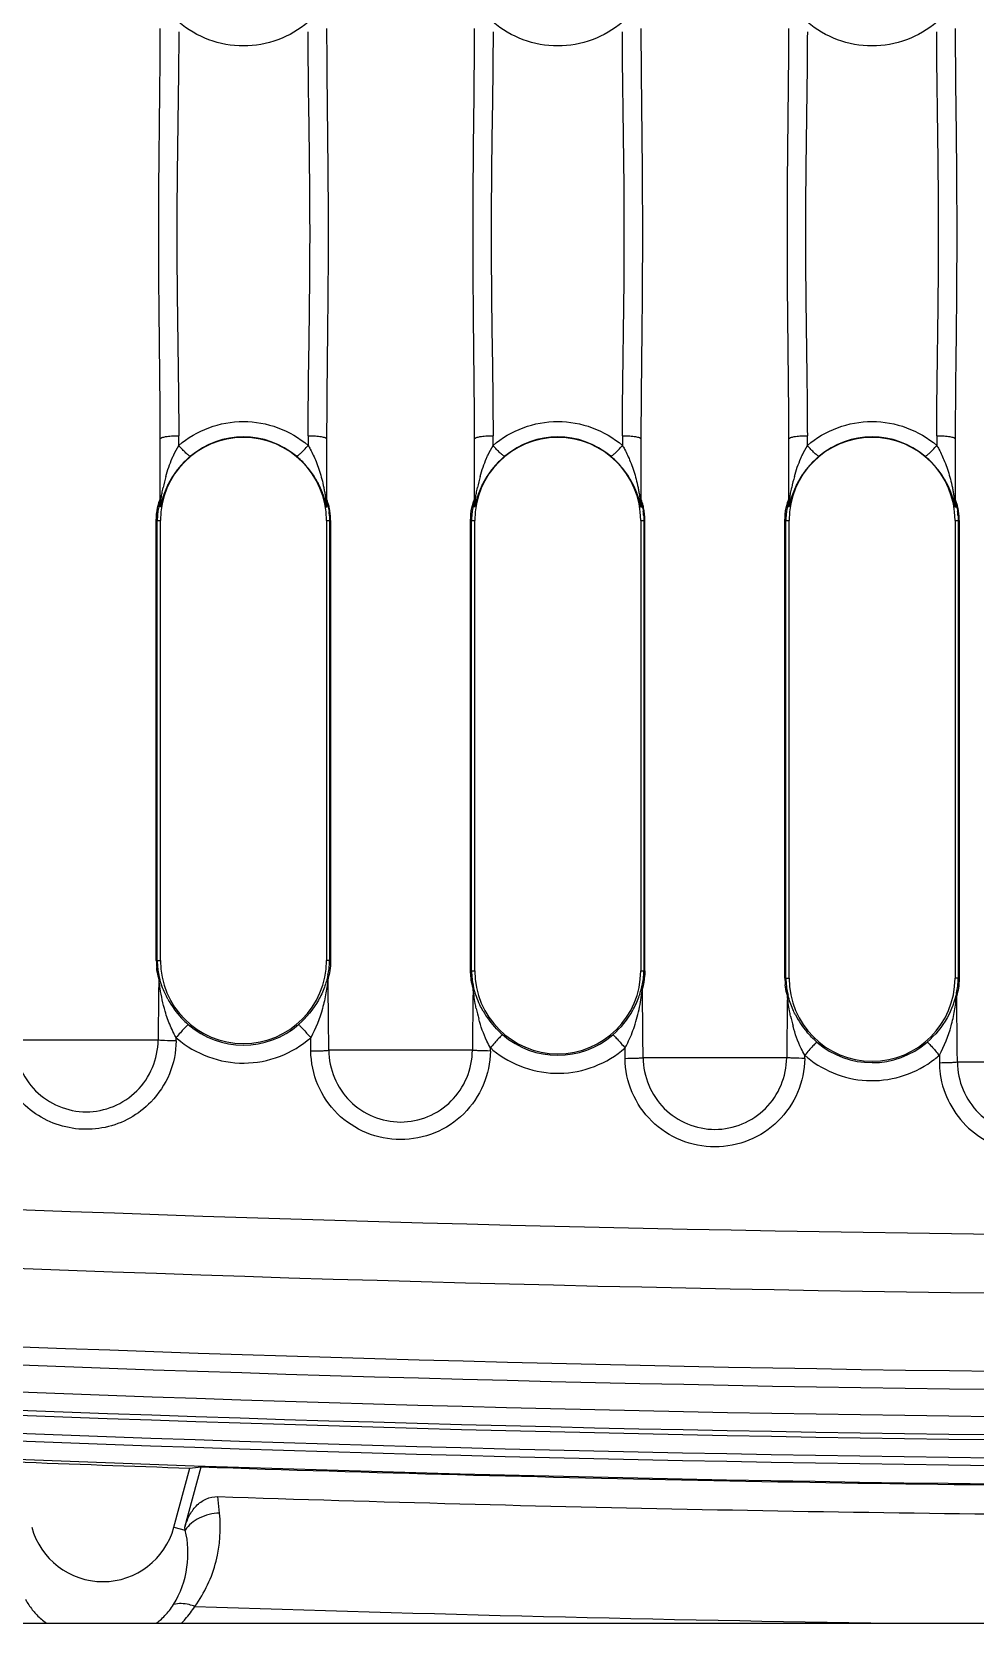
# Model space of a CAD drawing. Header units: millimetres. Extents: x 309 to 11345, y -1340 to 1318.
# Drawn here: x 10694.1 to 10745.4, y -662 to -575.5 of the extents above; entities that cross this region are included whole.
import ezdxf

# ---------------------------------------------------------------- set-up
doc = ezdxf.new("R2010")
doc.units = ezdxf.units.MM
doc.header["$LTSCALE"] = 16.335
doc.linetypes.add('HIDDEN', pattern=[0.2, 0.1, -0.1])
doc.layers.get('0').update_dxf_attribs({"linetype": 'CONTINUOUS'})
doc.layers.add('DEFAULT_2', color=8, linetype='HIDDEN')

msp = doc.modelspace()

# ---------------------------------------------------------------- linework, layer by layer
at = {"color": 7, "linetype": 'Continuous'}
for p, q in [((10701.085, -601.165), (10701.085, -597.615)), ((10702.09, -597.966), (10702.09, -597.436)), ((10709.129, -597.436), (10709.129, -597.966)), ((10710.134, -597.615), (10710.134, -601.165)), ((10718.178, -601.165), (10718.178, -597.615)), ((10719.184, -597.966), (10719.184, -597.436)), ((10726.222, -597.436), (10726.222, -597.966)), ((10727.228, -597.615), (10727.228, -601.165)), ((10735.272, -601.165), (10735.272, -597.615)), ((10736.277, -597.966), (10736.277, -597.436)), ((10743.316, -597.436), (10743.316, -597.966)), ((10744.321, -597.615), (10744.321, -601.165)), ((10700.872, -625.974), (10700.872, -602.043)), ((10700.872, -602.043), (10701.096, -602.043)), ((10700.924, -625.974), (10700.924, -602.043)), ((10701.096, -625.974), (10701.096, -602.043)), ((10710.123, -602.043), (10710.123, -625.974)), ((10710.123, -602.043), (10710.347, -602.043)), ((10710.295, -602.043), (10710.295, -625.974)), ((10710.347, -602.043), (10710.347, -625.974)), ((10717.965, -626.527), (10717.965, -602.043)), ((10717.965, -602.043), (10718.189, -602.043)), ((10718.017, -626.527), (10718.017, -602.043)), ((10718.189, -626.527), (10718.189, -602.043)), ((10727.216, -602.043), (10727.216, -626.527)), ((10727.216, -602.043), (10727.44, -602.043)), ((10727.388, -602.043), (10727.388, -626.527)), ((10727.44, -626.527), (10727.44, -602.043)), ((10735.059, -626.93), (10735.059, -602.043)), ((10735.059, -602.043), (10735.283, -602.043)), ((10735.111, -626.93), (10735.111, -602.043)), ((10735.283, -626.93), (10735.283, -602.043)), ((10744.31, -602.043), (10744.534, -602.043)), ((10744.31, -602.043), (10744.31, -626.93)), ((10744.482, -602.043), (10744.482, -626.93)), ((10744.534, -602.043), (10744.534, -626.93)), ((10700.872, -625.974), (10701.096, -625.974)), ((10710.347, -625.974), (10710.123, -625.974)), ((10717.965, -626.527), (10718.189, -626.527)), ((10727.216, -626.527), (10727.44, -626.527)), ((10735.059, -626.93), (10735.283, -626.93)), ((10744.534, -626.93), (10744.31, -626.93)), ((10700.97, -630.298), (10693.158, -630.298)), ((10701.945, -630.337), (10701.947, -630.162)), ((10709.274, -630.887), (10709.266, -630.166)), ((10718.063, -630.851), (10710.251, -630.851)), ((10719.039, -630.89), (10719.042, -630.717)), ((10726.367, -631.29), (10726.361, -630.718)), ((10735.156, -631.253), (10727.344, -631.253)), ((10736.132, -631.292), (10736.135, -631.12)), ((10743.456, -631.12), (10743.46, -631.541)), ((10752.25, -631.505), (10744.437, -631.505)), ((10701.828, -656.773), (10702.688, -653.564)), ((10702.43, -656.776), (10703.307, -653.501)), ((10704.309, -656.013), (10704.213, -655.116)), ((10701.828, -656.773), (10702.448, -656.94)), ((10702.448, -656.94), (10702.43, -656.776)), ((10635.464, -661.996), (10905.464, -661.996))]:
    msp.add_line(p, q, dxfattribs=at)
for centre, radius, start, end in [((10705.609, -602.043), 4.514, 0, 180), ((10705.609, -601.992), 4.486, 50.0582, 129.94194), ((10722.703, -602.043), 4.514, 0, 180), ((10722.703, -601.992), 4.486, 50.0582, 129.94194), ((10739.796, -602.043), 4.514, 0, 180), ((10739.796, -601.992), 4.486, 50.0582, 129.94194), ((10709.911, -602.039), 8.851, 164.33887, 168.42061), ((10727.005, -602.039), 8.851, 164.33887, 168.42061), ((10744.098, -602.039), 8.851, 164.33887, 168.42061), ((10700.143, -600.941), 0.942, 347.95537, 359.98382), ((10674.464, -602.223), 26.622, 1.93806, 2.33773), ((10700.181, -601.166), 0.904, 350.04467, 0.09042), ((10711.076, -600.941), 0.942, 180.0141, 192.04563), ((10711.044, -601.164), 0.91, 180.02514, 190.00062), ((10737.942, -602.264), 27.81, 177.92693, 178.06076), ((10735.496, -602.175), 25.363, 177.65496, 177.92774), ((10717.236, -600.941), 0.942, 347.95537, 359.98382), ((10691.558, -602.223), 26.622, 1.93806, 2.33773), ((10717.274, -601.166), 0.904, 350.04467, 0.09042), ((10728.169, -600.941), 0.942, 180.0141, 192.04563), ((10728.137, -601.164), 0.91, 180.02514, 190.00062), ((10755.036, -602.264), 27.81, 177.92693, 178.06076), ((10752.59, -602.175), 25.363, 177.65496, 177.92774), ((10734.33, -600.941), 0.942, 347.95537, 359.98382), ((10708.651, -602.223), 26.622, 1.93806, 2.33773), ((10734.368, -601.166), 0.904, 350.04467, 0.09042), ((10745.263, -600.941), 0.942, 180.0141, 192.04563), ((10745.231, -601.164), 0.91, 180.02514, 190.00062), ((10772.129, -602.264), 27.81, 177.92693, 178.06076), ((10769.683, -602.175), 25.363, 177.65496, 177.92774), ((10706.259, -602.075), 4.037, 4.06284, 7.35036), ((10723.352, -602.075), 4.037, 4.06284, 7.35036), ((10740.446, -602.075), 4.037, 4.06284, 7.35036), ((10704.463, -625.975), 3.591, 179.99425, 185.88551), ((10705.609, -625.974), 4.514, 180, 0), ((10075.504, -635.595), 634.765, 0.428217, 0.781394), ((10722.703, -626.527), 4.514, 180, 0), ((10738.651, -626.93), 3.592, 179.99443, 185.85822), ((10739.796, -626.93), 4.514, 180, 0), ((11259.441, -634.669), 558.488, 179.32105, 179.55161), ((10705.818, -625.726), 4.915, 208.4069, 223.41245), ((10097.317, -636.011), 630.045, 0.432707, 0.775175), ((10742.949, -625.881), 7.966, 193.29296, 194.40383), ((10118.946, -636.282), 625.51, 0.437568, 0.769056), ((11272.671, -635.147), 554.625, 179.32392, 179.55618), ((10727.256, -626.7), 9.181, 191.86384, 195.39854), ((10722.916, -626.274), 4.922, 209.66383, 223.78406), ((10739.99, -626.691), 4.898, 206.66034, 220.20356), ((10705.912, -625.637), 5.045, 223.40766, 229.01195), ((10705.609, -625.984), 4.584, 229.02337, 310.87801), ((10722.997, -626.199), 5.032, 223.77131, 229.02535), ((11286.424, -635.483), 551.284, 179.32658, 179.56034), ((10744.347, -627.103), 9.179, 191.86951, 195.40675), ((10705.647, -625.954), 5.604, 228.6799, 229.47662), ((10722.703, -626.537), 4.584, 229.02986, 310.89883), ((10739.796, -626.939), 4.584, 229.03665, 310.91848), ((10722.678, -626.58), 5.508, 228.68738, 230.57913), ((10740.337, -626.219), 6.456, 229.39009, 231.12655), ((10739.525, -626.599), 5.992, 307.85946, 311.00895), ((10747.557, -631.595), 4.098, 179.24533, 184.97922), ((10770.464, 1358.179), 1999.166, 265.604566, 274.395434), ((10770.464, 1358.179), 2002.364, 265.604565, 274.395435), ((10770.464, 1358.179), 2006.619, 265.604565, 274.395435), ((10770.464, 1358.179), 2007.606, 265.604565, 274.395435), ((10770.464, 1358.179), 2009.082, 265.604565, 274.395435), ((10770.464, 1358.179), 2010.339, 265.604565, 274.395435), ((10770.464, 1358.179), 2010.069, 265.604565, 274.395435), ((10770.464, 1358.179), 2011.743, 265.604565, 274.395435), ((10770.464, 1358.179), 2011.326, 265.604565, 274.395435), ((10770.464, 1358.179), 2012.747, 265.604565, 274.395435), ((10770.464, 1358.179), 2012.885, 267.798702, 268.070413), ((10770.464, 1358.179), 2012.801, 268.087986, 269.67561), ((10770.464, 1358.179), 2014.385, 268.115264, 269.61456), ((10697.964, -655.738), 4, 195, 345), ((10698.874, -659.168), 3.45, 321.70258, 328.2836), ((10770.464, 1358.179), 2020.391, 268.085535, 269.161892)]:
    msp.add_arc(centre, radius, start, end, dxfattribs=at)
msp.add_ellipse((10475.27, 1437.276), major_axis=(2050.114, -549.326), ratio=0.989579, start_param=-1.204173, end_param=-1.203879, dxfattribs=at)
for points, knots in [([(10701.085, -597.615), (10701.085, -595.761), (10701.034, -592.042), (10700.99, -586.458), (10701.034, -580.874), (10701.085, -577.156), (10701.085, -575.301)], [0, 0, 0, 0, 0.249311, 0.500002, 0.750674, 1, 1, 1, 1]), ([(10709.129, -574.95), (10708.645, -575.361), (10707.524, -576.02), (10705.609, -576.362), (10703.694, -576.02), (10702.573, -575.361), (10702.09, -574.95)], [0, 0, 0, 0, 0.24958, 0.500005, 0.750428, 1, 1, 1, 1]), ([(10710.134, -575.301), (10710.134, -577.155), (10710.185, -580.874), (10710.229, -586.458), (10710.185, -592.042), (10710.134, -595.761), (10710.134, -597.615)], [0, 0, 0, 0, 0.249324, 0.499998, 0.750687, 1, 1, 1, 1]), ([(10718.178, -597.615), (10718.178, -595.761), (10718.127, -592.042), (10718.084, -586.458), (10718.128, -580.874), (10718.178, -577.156), (10718.178, -575.301)], [0, 0, 0, 0, 0.249311, 0.500002, 0.750674, 1, 1, 1, 1]), ([(10726.222, -574.95), (10725.739, -575.361), (10724.618, -576.02), (10722.703, -576.362), (10720.788, -576.02), (10719.667, -575.361), (10719.184, -574.95)], [0, 0, 0, 0, 0.249583, 0.500006, 0.750428, 1, 1, 1, 1]), ([(10727.228, -575.301), (10727.228, -577.156), (10727.278, -580.874), (10727.322, -586.458), (10727.278, -592.042), (10727.228, -595.761), (10727.228, -597.615)], [0, 0, 0, 0, 0.249332, 0.5, 0.750668, 1, 1, 1, 1]), ([(10735.272, -597.615), (10735.272, -595.761), (10735.221, -592.042), (10735.177, -586.458), (10735.221, -580.874), (10735.272, -577.156), (10735.272, -575.301)], [0, 0, 0, 0, 0.249311, 0.500002, 0.750674, 1, 1, 1, 1]), ([(10743.316, -574.95), (10742.833, -575.361), (10741.711, -576.02), (10739.796, -576.362), (10737.882, -576.02), (10736.76, -575.361), (10736.277, -574.95)], [0, 0, 0, 0, 0.249583, 0.500006, 0.750428, 1, 1, 1, 1]), ([(10744.321, -575.301), (10744.321, -577.155), (10744.372, -580.874), (10744.416, -586.458), (10744.372, -592.042), (10744.321, -595.761), (10744.321, -597.615)], [0, 0, 0, 0, 0.249324, 0.499998, 0.750687, 1, 1, 1, 1]), ([(10702.09, -575.481), (10702.09, -577.304), (10702.027, -580.963), (10701.969, -586.458), (10702.027, -591.954), (10702.09, -595.612), (10702.09, -597.436)], [0, 0, 0, 0, 0.249108, 0.5, 0.750892, 1, 1, 1, 1]), ([(10709.129, -597.436), (10709.128, -595.612), (10709.192, -591.954), (10709.249, -586.458), (10709.192, -580.963), (10709.129, -577.304), (10709.129, -575.481)], [0, 0, 0, 0, 0.249107, 0.499999, 0.750892, 1, 1, 1, 1]), ([(10719.184, -575.481), (10719.184, -577.304), (10719.12, -580.963), (10719.063, -586.458), (10719.12, -591.954), (10719.184, -595.612), (10719.184, -597.436)], [0, 0, 0, 0, 0.249108, 0.5, 0.750892, 1, 1, 1, 1]), ([(10726.222, -597.436), (10726.222, -595.612), (10726.285, -591.954), (10726.343, -586.458), (10726.285, -580.963), (10726.222, -577.304), (10726.222, -575.481)], [0, 0, 0, 0, 0.249107, 0.499999, 0.750892, 1, 1, 1, 1]), ([(10736.277, -575.481), (10736.277, -577.304), (10736.214, -580.963), (10736.156, -586.458), (10736.214, -591.954), (10736.277, -595.612), (10736.277, -597.436)], [0, 0, 0, 0, 0.249108, 0.5, 0.750892, 1, 1, 1, 1]), ([(10743.316, -597.436), (10743.315, -595.612), (10743.379, -591.954), (10743.436, -586.458), (10743.379, -580.963), (10743.316, -577.304), (10743.316, -575.481)], [0, 0, 0, 0, 0.249107, 0.499999, 0.750892, 1, 1, 1, 1]), ([(10702.09, -597.966), (10702.573, -597.556), (10703.694, -596.896), (10705.609, -596.555), (10707.524, -596.896), (10708.645, -597.556), (10709.129, -597.966)], [0, 0, 0, 0, 0.24958, 0.500005, 0.750428, 1, 1, 1, 1]), ([(10719.184, -597.966), (10719.667, -597.556), (10720.788, -596.896), (10722.703, -596.555), (10724.618, -596.896), (10725.739, -597.556), (10726.222, -597.966)], [0, 0, 0, 0, 0.24958, 0.500005, 0.750428, 1, 1, 1, 1]), ([(10736.277, -597.966), (10736.76, -597.556), (10737.881, -596.896), (10739.796, -596.555), (10741.711, -596.896), (10742.832, -597.556), (10743.316, -597.966)], [0, 0, 0, 0, 0.24958, 0.500005, 0.750428, 1, 1, 1, 1]), ([(10701.085, -597.615), (10701.085, -597.579), (10701.215, -597.52), (10701.402, -597.481), (10701.722, -597.443), (10701.957, -597.436), (10702.09, -597.436)], [0, 0, 0, 0, 0.105188, 0.315079, 0.615704, 1, 1, 1, 1]), ([(10709.129, -597.436), (10709.262, -597.436), (10709.497, -597.443), (10709.816, -597.481), (10710.004, -597.52), (10710.134, -597.579), (10710.134, -597.615)], [0, 0, 0, 0, 0.384296, 0.684921, 0.894812, 1, 1, 1, 1]), ([(10718.178, -597.615), (10718.178, -597.579), (10718.308, -597.52), (10718.496, -597.481), (10718.815, -597.443), (10719.05, -597.436), (10719.184, -597.436)], [0, 0, 0, 0, 0.105188, 0.315079, 0.615704, 1, 1, 1, 1]), ([(10726.222, -597.436), (10726.356, -597.436), (10726.59, -597.443), (10726.91, -597.481), (10727.098, -597.52), (10727.227, -597.579), (10727.228, -597.615)], [0, 0, 0, 0, 0.384296, 0.684921, 0.894812, 1, 1, 1, 1]), ([(10735.272, -597.615), (10735.272, -597.579), (10735.402, -597.52), (10735.589, -597.481), (10735.909, -597.443), (10736.144, -597.436), (10736.277, -597.436)], [0, 0, 0, 0, 0.105188, 0.315079, 0.615704, 1, 1, 1, 1]), ([(10743.316, -597.436), (10743.449, -597.436), (10743.684, -597.443), (10744.003, -597.481), (10744.191, -597.52), (10744.321, -597.579), (10744.321, -597.615)], [0, 0, 0, 0, 0.384296, 0.684921, 0.894812, 1, 1, 1, 1]), ([(10701.737, -598.662), (10701.764, -598.602), (10701.871, -598.364), (10701.992, -598.133), (10702.09, -597.966)], [0, 0, 0, 0, 0.255328, 1, 1, 1, 1]), ([(10702.729, -598.552), (10702.718, -598.555), (10702.684, -598.541), (10702.633, -598.509), (10702.561, -598.453), (10702.442, -598.346), (10702.282, -598.182), (10702.154, -598.04), (10702.09, -597.966)], [0, 0, 0, 0, 0.039768, 0.112527, 0.216204, 0.346578, 0.663689, 1, 1, 1, 1]), ([(10708.49, -598.552), (10708.499, -598.555), (10708.529, -598.544), (10708.606, -598.498), (10708.74, -598.381), (10708.925, -598.195), (10709.059, -598.046), (10709.129, -597.966)], [0, 0, 0, 0, 0.034738, 0.098254, 0.315018, 0.636269, 1, 1, 1, 1]), ([(10709.129, -597.966), (10709.169, -598.034), (10709.327, -598.317), (10709.464, -598.613), (10709.556, -598.841)], [0, 0, 0, 0, 0.243206, 1, 1, 1, 1]), ([(10718.831, -598.662), (10718.857, -598.602), (10718.964, -598.364), (10719.085, -598.133), (10719.184, -597.966)], [0, 0, 0, 0, 0.255328, 1, 1, 1, 1]), ([(10719.823, -598.552), (10719.811, -598.555), (10719.778, -598.541), (10719.726, -598.509), (10719.655, -598.453), (10719.535, -598.346), (10719.375, -598.182), (10719.248, -598.04), (10719.184, -597.966)], [0, 0, 0, 0, 0.039768, 0.112527, 0.216204, 0.346578, 0.663689, 1, 1, 1, 1]), ([(10725.583, -598.552), (10725.593, -598.555), (10725.622, -598.544), (10725.699, -598.498), (10725.834, -598.381), (10726.018, -598.195), (10726.153, -598.046), (10726.222, -597.966)], [0, 0, 0, 0, 0.034738, 0.098254, 0.315018, 0.636269, 1, 1, 1, 1]), ([(10726.222, -597.966), (10726.262, -598.034), (10726.421, -598.317), (10726.558, -598.613), (10726.649, -598.841)], [0, 0, 0, 0, 0.243206, 1, 1, 1, 1]), ([(10735.924, -598.662), (10735.951, -598.602), (10736.058, -598.364), (10736.179, -598.133), (10736.277, -597.966)], [0, 0, 0, 0, 0.255328, 1, 1, 1, 1]), ([(10736.916, -598.552), (10736.905, -598.555), (10736.871, -598.541), (10736.82, -598.509), (10736.748, -598.453), (10736.629, -598.346), (10736.469, -598.182), (10736.341, -598.04), (10736.277, -597.966)], [0, 0, 0, 0, 0.039768, 0.112527, 0.216204, 0.346578, 0.663689, 1, 1, 1, 1]), ([(10742.677, -598.552), (10742.686, -598.555), (10742.716, -598.544), (10742.793, -598.498), (10742.927, -598.381), (10743.112, -598.195), (10743.246, -598.046), (10743.316, -597.966)], [0, 0, 0, 0, 0.034738, 0.098254, 0.315018, 0.636269, 1, 1, 1, 1]), ([(10743.316, -597.966), (10743.356, -598.034), (10743.514, -598.317), (10743.651, -598.613), (10743.743, -598.841)], [0, 0, 0, 0, 0.243206, 1, 1, 1, 1]), ([(10701.085, -601.165), (10701.085, -601.269), (10701.145, -600.771), (10701.179, -600.586), (10701.22, -600.362), (10701.24, -600.262)], [0, 0, 0, 0, 0.341336, 0.665225, 1, 1, 1, 1]), ([(10709.843, -599.695), (10709.883, -599.842), (10709.938, -600.063), (10709.999, -600.36), (10710.039, -600.579), (10710.074, -600.796), (10710.096, -600.966), (10710.115, -601.1), (10710.119, -601.148), (10710.134, -601.211), (10710.134, -601.175), (10710.134, -601.165)], [0, 0, 0, 0, 0.292745, 0.438531, 0.582185, 0.722214, 0.857925, 0.920652, 0.965542, 0.980282, 1, 1, 1, 1]), ([(10718.178, -601.165), (10718.178, -601.269), (10718.239, -600.771), (10718.273, -600.586), (10718.313, -600.362), (10718.334, -600.262)], [0, 0, 0, 0, 0.341336, 0.665225, 1, 1, 1, 1]), ([(10726.936, -599.695), (10726.976, -599.842), (10727.031, -600.063), (10727.092, -600.36), (10727.132, -600.579), (10727.167, -600.796), (10727.19, -600.966), (10727.209, -601.1), (10727.212, -601.148), (10727.227, -601.211), (10727.228, -601.175), (10727.228, -601.165)], [0, 0, 0, 0, 0.292745, 0.438531, 0.582185, 0.722214, 0.857925, 0.920652, 0.965542, 0.980282, 1, 1, 1, 1]), ([(10735.272, -601.165), (10735.272, -601.269), (10735.332, -600.771), (10735.366, -600.586), (10735.407, -600.362), (10735.427, -600.262)], [0, 0, 0, 0, 0.341336, 0.665225, 1, 1, 1, 1]), ([(10744.03, -599.695), (10744.07, -599.842), (10744.125, -600.063), (10744.186, -600.36), (10744.226, -600.579), (10744.261, -600.796), (10744.283, -600.966), (10744.302, -601.1), (10744.306, -601.148), (10744.321, -601.211), (10744.321, -601.175), (10744.321, -601.165)], [0, 0, 0, 0, 0.292745, 0.438531, 0.582185, 0.722214, 0.857925, 0.920652, 0.965542, 0.980282, 1, 1, 1, 1]), ([(10700.872, -602.043), (10700.872, -601.812), (10700.902, -601.491), (10700.991, -601.131), (10701.034, -600.998), (10701.057, -600.951)], [0, 0, 0, 0, 0.624992, 0.858526, 1, 1, 1, 1]), ([(10701.064, -601.137), (10701.064, -601.132), (10701.061, -601.114), (10701.035, -601.152), (10701.026, -601.202), (10700.994, -601.312), (10700.971, -601.453), (10700.955, -601.561), (10700.949, -601.619)], [0, 0, 0, 0, 0.031586, 0.058655, 0.179649, 0.387453, 0.666809, 1, 1, 1, 1]), ([(10701.057, -600.951), (10701.062, -600.94), (10701.076, -600.903), (10701.085, -600.934), (10701.085, -600.941)], [0, 0, 0, 0, 0.626438, 1, 1, 1, 1]), ([(10710.347, -602.043), (10710.347, -601.962), (10710.341, -601.802), (10710.32, -601.578), (10710.279, -601.353), (10710.253, -601.204), (10710.134, -600.855), (10710.134, -600.941)], [0, 0, 0, 0, 0.214987, 0.421209, 0.609636, 0.771139, 1, 1, 1, 1]), ([(10710.155, -601.137), (10710.155, -601.132), (10710.156, -601.115), (10710.182, -601.144), (10710.188, -601.191), (10710.219, -601.285), (10710.241, -601.41), (10710.256, -601.506), (10710.263, -601.558)], [0, 0, 0, 0, 0.034845, 0.059758, 0.176762, 0.382078, 0.661724, 1, 1, 1, 1]), ([(10717.965, -602.043), (10717.965, -601.812), (10717.995, -601.491), (10718.084, -601.131), (10718.128, -600.998), (10718.15, -600.951)], [0, 0, 0, 0, 0.624992, 0.858526, 1, 1, 1, 1]), ([(10718.157, -601.137), (10718.157, -601.132), (10718.155, -601.114), (10718.129, -601.152), (10718.12, -601.202), (10718.088, -601.312), (10718.064, -601.453), (10718.049, -601.561), (10718.042, -601.619)], [0, 0, 0, 0, 0.031586, 0.058655, 0.179649, 0.387453, 0.666809, 1, 1, 1, 1]), ([(10718.15, -600.951), (10718.156, -600.94), (10718.17, -600.903), (10718.178, -600.934), (10718.178, -600.941)], [0, 0, 0, 0, 0.626438, 1, 1, 1, 1]), ([(10727.255, -600.951), (10727.25, -600.94), (10727.236, -600.903), (10727.228, -600.934), (10727.228, -600.941)], [0, 0, 0, 0, 0.627995, 1, 1, 1, 1]), ([(10727.248, -601.137), (10727.249, -601.132), (10727.25, -601.115), (10727.275, -601.144), (10727.282, -601.191), (10727.312, -601.285), (10727.334, -601.41), (10727.349, -601.506), (10727.356, -601.558)], [0, 0, 0, 0, 0.034845, 0.059758, 0.176762, 0.382078, 0.661724, 1, 1, 1, 1]), ([(10727.44, -602.043), (10727.44, -601.812), (10727.411, -601.491), (10727.321, -601.132), (10727.278, -600.999), (10727.255, -600.951)], [0, 0, 0, 0, 0.624593, 0.858265, 1, 1, 1, 1]), ([(10735.059, -602.043), (10735.059, -601.812), (10735.089, -601.491), (10735.178, -601.131), (10735.221, -600.998), (10735.244, -600.951)], [0, 0, 0, 0, 0.624992, 0.858526, 1, 1, 1, 1]), ([(10735.251, -601.137), (10735.251, -601.132), (10735.248, -601.114), (10735.222, -601.152), (10735.213, -601.202), (10735.181, -601.312), (10735.158, -601.453), (10735.142, -601.561), (10735.136, -601.619)], [0, 0, 0, 0, 0.031586, 0.058655, 0.179649, 0.387453, 0.666809, 1, 1, 1, 1]), ([(10735.244, -600.951), (10735.249, -600.94), (10735.263, -600.903), (10735.272, -600.934), (10735.272, -600.941)], [0, 0, 0, 0, 0.626438, 1, 1, 1, 1]), ([(10744.534, -602.043), (10744.534, -601.962), (10744.528, -601.802), (10744.507, -601.578), (10744.466, -601.353), (10744.44, -601.204), (10744.321, -600.855), (10744.321, -600.941)], [0, 0, 0, 0, 0.214987, 0.421209, 0.609636, 0.771139, 1, 1, 1, 1]), ([(10744.342, -601.137), (10744.342, -601.132), (10744.343, -601.115), (10744.369, -601.144), (10744.375, -601.191), (10744.406, -601.285), (10744.428, -601.41), (10744.443, -601.506), (10744.45, -601.558)], [0, 0, 0, 0, 0.034845, 0.059758, 0.176762, 0.382078, 0.661724, 1, 1, 1, 1]), ([(10700.949, -601.619), (10700.945, -601.653), (10700.931, -601.794), (10700.924, -601.936), (10700.924, -602.043)], [0, 0, 0, 0, 0.240867, 1, 1, 1, 1]), ([(10718.042, -601.619), (10718.038, -601.653), (10718.024, -601.794), (10718.017, -601.936), (10718.017, -602.043)], [0, 0, 0, 0, 0.240867, 1, 1, 1, 1]), ([(10735.136, -601.619), (10735.132, -601.653), (10735.118, -601.794), (10735.111, -601.936), (10735.111, -602.043)], [0, 0, 0, 0, 0.240867, 1, 1, 1, 1]), ([(10701.006, -626.929), (10700.994, -626.891), (10700.941, -626.699), (10700.907, -626.502), (10700.891, -626.343)], [0, 0, 0, 0, 0.199583, 1, 1, 1, 1]), ([(10700.924, -625.974), (10700.924, -626.121), (10700.942, -626.385), (10700.982, -626.646), (10701.01, -626.76)], [0, 0, 0, 0, 0.557425, 1, 1, 1, 1]), ([(10710.207, -626.768), (10710.235, -626.654), (10710.276, -626.39), (10710.295, -626.123), (10710.295, -625.974)], [0, 0, 0, 0, 0.440342, 1, 1, 1, 1]), ([(10710.347, -625.974), (10710.344, -626.159), (10710.325, -626.486), (10710.249, -626.803), (10710.21, -626.938)], [0, 0, 0, 0, 0.567269, 1, 1, 1, 1]), ([(10701.079, -627.491), (10701.071, -627.442), (10701.044, -627.255), (10701.022, -627.067), (10701.006, -626.929)], [0, 0, 0, 0, 0.265577, 1, 1, 1, 1]), ([(10701.045, -626.902), (10701.042, -626.89), (10701.03, -626.842), (10701.018, -626.795), (10701.01, -626.76)], [0, 0, 0, 0, 0.267023, 1, 1, 1, 1]), ([(10701.494, -628.064), (10701.442, -627.967), (10701.256, -627.595), (10701.121, -627.198), (10701.045, -626.902)], [0, 0, 0, 0, 0.265114, 1, 1, 1, 1]), ([(10710.207, -626.768), (10710.152, -626.987), (10710.021, -627.456), (10709.578, -628.418), (10709.039, -629.077), (10708.609, -629.45)], [0, 0, 0, 0, 0.214114, 0.460171, 1, 1, 1, 1]), ([(10710.21, -626.938), (10710.179, -627.204), (10710.106, -627.756), (10709.859, -628.855), (10709.548, -629.669), (10709.266, -630.166)], [0, 0, 0, 0, 0.237181, 0.493322, 1, 1, 1, 1]), ([(10718.099, -627.48), (10718.088, -627.443), (10718.037, -627.258), (10718.002, -627.068), (10717.986, -626.916)], [0, 0, 0, 0, 0.204269, 1, 1, 1, 1]), ([(10718.017, -626.527), (10718.017, -626.674), (10718.035, -626.937), (10718.075, -627.198), (10718.103, -627.312)], [0, 0, 0, 0, 0.557199, 1, 1, 1, 1]), ([(10727.301, -627.317), (10727.329, -627.204), (10727.37, -626.941), (10727.388, -626.676), (10727.388, -626.527)], [0, 0, 0, 0, 0.441311, 1, 1, 1, 1]), ([(10727.44, -626.528), (10727.439, -626.622), (10727.426, -626.945), (10727.376, -627.269), (10727.304, -627.487)], [0, 0, 0, 0, 0.291196, 1, 1, 1, 1]), ([(10735.111, -626.93), (10735.111, -627.076), (10735.129, -627.339), (10735.169, -627.6), (10735.196, -627.713)], [0, 0, 0, 0, 0.556769, 1, 1, 1, 1]), ([(10744.395, -627.716), (10744.423, -627.603), (10744.464, -627.341), (10744.482, -627.077), (10744.482, -626.93)], [0, 0, 0, 0, 0.442229, 1, 1, 1, 1]), ([(10744.534, -626.93), (10744.531, -627.112), (10744.513, -627.436), (10744.438, -627.751), (10744.399, -627.886)], [0, 0, 0, 0, 0.565238, 1, 1, 1, 1]), ([(10701.485, -629.137), (10701.437, -629.003), (10701.263, -628.464), (10701.144, -627.909), (10701.079, -627.491)], [0, 0, 0, 0, 0.251571, 1, 1, 1, 1]), ([(10718.271, -628.587), (10718.251, -628.491), (10718.179, -628.125), (10718.13, -627.754), (10718.099, -627.48)], [0, 0, 0, 0, 0.262198, 1, 1, 1, 1]), ([(10718.134, -627.437), (10718.126, -627.405), (10718.116, -627.363), (10718.105, -627.321), (10718.103, -627.312)], [0, 0, 0, 0, 0.768798, 1, 1, 1, 1]), ([(10718.639, -628.71), (10718.579, -628.605), (10718.368, -628.199), (10718.216, -627.762), (10718.134, -627.437)], [0, 0, 0, 0, 0.266183, 1, 1, 1, 1]), ([(10725.704, -630.002), (10726.136, -629.63), (10726.672, -628.969), (10727.117, -628.007), (10727.244, -627.537), (10727.301, -627.317)], [0, 0, 0, 0, 0.539858, 0.785217, 1, 1, 1, 1]), ([(10726.873, -629.552), (10726.988, -629.207), (10727.123, -628.682), (10727.246, -627.988), (10727.284, -627.65), (10727.304, -627.488)], [0, 0, 0, 0, 0.516248, 0.768496, 1, 1, 1, 1]), ([(10735.192, -627.881), (10735.18, -627.843), (10735.127, -627.652), (10735.094, -627.455), (10735.078, -627.296)], [0, 0, 0, 0, 0.200188, 1, 1, 1, 1]), ([(10735.364, -628.991), (10735.344, -628.895), (10735.272, -628.527), (10735.223, -628.156), (10735.192, -627.881)], [0, 0, 0, 0, 0.262086, 1, 1, 1, 1]), ([(10735.613, -628.889), (10735.57, -628.802), (10735.415, -628.471), (10735.3, -628.123), (10735.233, -627.863)], [0, 0, 0, 0, 0.264213, 1, 1, 1, 1]), ([(10744.395, -627.716), (10744.284, -628.189), (10743.918, -629.195), (10743.23, -630.031), (10742.799, -630.403)], [0, 0, 0, 0, 0.460177, 1, 1, 1, 1]), ([(10743.456, -631.121), (10743.739, -630.623), (10744.047, -629.813), (10744.295, -628.711), (10744.367, -628.158), (10744.399, -627.886)], [0, 0, 0, 0, 0.507095, 0.757149, 1, 1, 1, 1]), ([(10701.947, -630.162), (10701.902, -630.082), (10701.725, -629.751), (10701.58, -629.404), (10701.485, -629.137)], [0, 0, 0, 0, 0.244409, 1, 1, 1, 1]), ([(10702.603, -629.445), (10702.595, -629.448), (10702.575, -629.47), (10702.532, -629.51), (10702.47, -629.578), (10702.349, -629.708), (10702.172, -629.906), (10702.024, -630.074), (10701.947, -630.162)], [0, 0, 0, 0, 0.027249, 0.088731, 0.183177, 0.309206, 0.63777, 1, 1, 1, 1]), ([(10708.609, -629.45), (10708.618, -629.453), (10708.641, -629.479), (10708.688, -629.522), (10708.755, -629.594), (10708.879, -629.726), (10709.051, -629.92), (10709.194, -630.082), (10709.266, -630.166)], [0, 0, 0, 0, 0.03093, 0.09957, 0.201753, 0.333151, 0.658203, 1, 1, 1, 1]), ([(10719.041, -630.716), (10718.972, -630.596), (10718.711, -630.09), (10718.519, -629.552), (10718.405, -629.138)], [0, 0, 0, 0, 0.244049, 1, 1, 1, 1]), ([(10726.361, -630.719), (10726.412, -630.628), (10726.611, -630.253), (10726.771, -629.857), (10726.873, -629.552)], [0, 0, 0, 0, 0.243966, 1, 1, 1, 1]), ([(10736.134, -631.119), (10736.066, -630.999), (10735.805, -630.494), (10735.612, -629.955), (10735.498, -629.541)], [0, 0, 0, 0, 0.244045, 1, 1, 1, 1]), ([(10700.577, -633.663), (10700.241, -634.004), (10699.472, -634.598), (10698.107, -635.109), (10696.654, -635.202), (10695.236, -634.871), (10693.974, -634.143), (10692.979, -633.08), (10692.337, -631.773), (10692.185, -630.811), (10692.18, -630.333)], [0, 0, 0, 0, 0.124992, 0.250009, 0.375032, 0.500036, 0.625046, 0.750048, 0.875075, 1, 1, 1, 1]), ([(10693.158, -630.298), (10693.162, -630.806), (10693.378, -631.826), (10694.235, -633.126), (10695.534, -633.984), (10697.057, -634.303), (10698.582, -633.987), (10699.886, -633.131), (10700.747, -631.829), (10700.965, -630.807), (10700.97, -630.298)], [0, 0, 0, 0, 0.125229, 0.250129, 0.374889, 0.499519, 0.62425, 0.749257, 0.874513, 1, 1, 1, 1]), ([(10701.945, -630.337), (10701.947, -630.947), (10701.695, -632.182), (10700.996, -633.218), (10700.577, -633.663)], [0, 0, 0, 0, 0.499629, 1, 1, 1, 1]), ([(10701.945, -630.337), (10701.739, -630.335), (10701.456, -630.331), (10701.131, -630.313), (10701.012, -630.305), (10700.97, -630.298)], [0, 0, 0, 0, 0.635281, 0.867743, 1, 1, 1, 1]), ([(10702.006, -630.213), (10702.505, -630.639), (10703.664, -631.321), (10705.644, -631.665), (10707.62, -631.295), (10708.772, -630.598), (10709.266, -630.166)], [0, 0, 0, 0, 0.249797, 0.499719, 0.74977, 1, 1, 1, 1]), ([(10719.697, -629.998), (10719.689, -630.002), (10719.669, -630.024), (10719.626, -630.064), (10719.563, -630.131), (10719.442, -630.261), (10719.266, -630.459), (10719.118, -630.627), (10719.041, -630.716)], [0, 0, 0, 0, 0.027247, 0.088729, 0.183181, 0.309219, 0.6378, 1, 1, 1, 1]), ([(10725.704, -630.002), (10725.713, -630.006), (10725.736, -630.031), (10725.783, -630.074), (10725.85, -630.147), (10725.974, -630.279), (10726.146, -630.473), (10726.289, -630.635), (10726.361, -630.719)], [0, 0, 0, 0, 0.030927, 0.099625, 0.201885, 0.333345, 0.658396, 1, 1, 1, 1]), ([(10736.791, -630.401), (10736.783, -630.404), (10736.763, -630.426), (10736.72, -630.466), (10736.657, -630.534), (10736.536, -630.664), (10736.359, -630.862), (10736.211, -631.03), (10736.134, -631.119)], [0, 0, 0, 0, 0.027245, 0.088729, 0.183185, 0.30923, 0.637829, 1, 1, 1, 1]), ([(10742.799, -630.403), (10742.808, -630.407), (10742.831, -630.432), (10742.878, -630.476), (10742.945, -630.548), (10743.068, -630.681), (10743.241, -630.874), (10743.383, -631.037), (10743.456, -631.121)], [0, 0, 0, 0, 0.030828, 0.099393, 0.201523, 0.332906, 0.658062, 1, 1, 1, 1]), ([(10709.274, -630.887), (10709.48, -630.885), (10709.762, -630.881), (10710.088, -630.865), (10710.208, -630.858), (10710.251, -630.851)], [0, 0, 0, 0, 0.632315, 0.866116, 1, 1, 1, 1]), ([(10719.039, -630.89), (10719.03, -631.52), (10718.77, -632.79), (10717.675, -634.388), (10716.057, -635.454), (10714.155, -635.826), (10712.254, -635.452), (10710.636, -634.386), (10709.543, -632.787), (10709.281, -631.516), (10709.274, -630.887)], [0, 0, 0, 0, 0.124955, 0.249954, 0.374977, 0.49999, 0.62502, 0.750032, 0.875036, 1, 1, 1, 1]), ([(10710.251, -630.851), (10710.255, -631.359), (10710.472, -632.381), (10711.331, -633.682), (10712.633, -634.539), (10714.158, -634.856), (10715.683, -634.537), (10716.984, -633.679), (10717.842, -632.378), (10718.058, -631.358), (10718.063, -630.851)], [0, 0, 0, 0, 0.125389, 0.250456, 0.375393, 0.500157, 0.624941, 0.749886, 0.874866, 1, 1, 1, 1]), ([(10719.038, -630.89), (10718.832, -630.888), (10718.549, -630.883), (10718.224, -630.866), (10718.106, -630.858), (10718.063, -630.851)], [0, 0, 0, 0, 0.635261, 0.867709, 1, 1, 1, 1]), ([(10719.181, -630.835), (10719.682, -631.247), (10720.838, -631.901), (10722.798, -632.215), (10724.743, -631.835), (10725.875, -631.145), (10726.361, -630.718)], [0, 0, 0, 0, 0.250403, 0.500521, 0.750382, 1, 1, 1, 1]), ([(10726.367, -631.289), (10726.573, -631.288), (10726.856, -631.283), (10727.181, -631.267), (10727.301, -631.26), (10727.344, -631.253)], [0, 0, 0, 0, 0.632517, 0.866237, 1, 1, 1, 1]), ([(10736.132, -631.292), (10736.127, -631.921), (10735.862, -633.192), (10734.769, -634.79), (10733.151, -635.856), (10731.249, -636.228), (10729.348, -635.855), (10727.729, -634.789), (10726.638, -633.19), (10726.373, -631.919), (10726.367, -631.29)], [0, 0, 0, 0, 0.124961, 0.249954, 0.374978, 0.499998, 0.62502, 0.75004, 0.875036, 1, 1, 1, 1]), ([(10727.344, -631.253), (10727.349, -631.761), (10727.565, -632.783), (10728.425, -634.084), (10729.727, -634.941), (10731.252, -635.258), (10732.777, -634.939), (10734.078, -634.081), (10734.936, -632.78), (10735.152, -631.76), (10735.156, -631.253)], [0, 0, 0, 0, 0.125394, 0.250469, 0.375415, 0.500185, 0.624972, 0.749912, 0.874877, 1, 1, 1, 1]), ([(10736.132, -631.292), (10735.926, -631.29), (10735.643, -631.285), (10735.318, -631.268), (10735.199, -631.26), (10735.156, -631.253)], [0, 0, 0, 0, 0.635139, 0.867648, 1, 1, 1, 1]), ([(10736.285, -631.245), (10736.765, -631.636), (10737.863, -632.268), (10739.727, -632.608), (10741.598, -632.311), (10742.712, -631.709), (10743.202, -631.33)], [0, 0, 0, 0, 0.249966, 0.499995, 0.750035, 1, 1, 1, 1]), ([(10744.437, -631.505), (10744.395, -631.511), (10744.275, -631.519), (10743.95, -631.535), (10743.667, -631.54), (10743.46, -631.542)], [0, 0, 0, 0, 0.132541, 0.36517, 1, 1, 1, 1]), ([(10744.437, -631.505), (10744.442, -632.012), (10744.657, -633.031), (10745.514, -634.331), (10746.814, -635.189), (10748.339, -635.509), (10749.864, -635.193), (10751.167, -634.336), (10752.028, -633.035), (10752.245, -632.013), (10752.25, -631.505)], [0, 0, 0, 0, 0.125081, 0.249968, 0.374855, 0.49963, 0.624436, 0.749443, 0.874589, 1, 1, 1, 1]), ([(10743.475, -631.951), (10743.525, -632.507), (10743.852, -633.602), (10744.821, -635.002), (10746.227, -635.978), (10747.874, -636.425), (10749.577, -636.295), (10751.136, -635.597), (10752.368, -634.414), (10752.869, -633.388), (10753.033, -632.855)], [0, 0, 0, 0, 0.124917, 0.249884, 0.37492, 0.499938, 0.624964, 0.74998, 0.874998, 1, 1, 1, 1]), ([(10702.43, -656.776), (10702.486, -656.566), (10702.641, -656.153), (10703.014, -655.605), (10703.55, -655.203), (10703.995, -655.109), (10704.213, -655.116)], [0, 0, 0, 0, 0.249701, 0.500252, 0.75009, 1, 1, 1, 1]), ([(10704.309, -656.013), (10703.93, -656.027), (10703.216, -656.191), (10702.623, -656.657), (10702.448, -656.94)], [0, 0, 0, 0, 0.533257, 1, 1, 1, 1]), ([(10702.968, -661.085), (10703.504, -660.353), (10704.277, -658.695), (10704.402, -656.88), (10704.309, -656.013)], [0, 0, 0, 0, 0.509782, 1, 1, 1, 1]), ([(10701.809, -660.982), (10702.186, -660.371), (10702.671, -659.019), (10702.604, -657.594), (10702.448, -656.94)], [0, 0, 0, 0, 0.516381, 1, 1, 1, 1]), ([(10693.752, -660.692), (10693.782, -660.751), (10693.92, -660.996), (10694.087, -661.224), (10694.228, -661.386)], [0, 0, 0, 0, 0.235938, 1, 1, 1, 1]), ([(10702.968, -661.085), (10702.866, -661.046), (10702.495, -660.93), (10702.081, -660.905), (10701.809, -660.982)], [0, 0, 0, 0, 0.277313, 1, 1, 1, 1]), ([(10694.228, -661.386), (10694.275, -661.44), (10694.479, -661.662), (10694.708, -661.86), (10694.892, -661.996)], [0, 0, 0, 0, 0.240321, 1, 1, 1, 1]), ([(10700.874, -661.996), (10700.943, -661.944), (10701.2, -661.736), (10701.431, -661.498), (10701.582, -661.307)], [0, 0, 0, 0, 0.263355, 1, 1, 1, 1]), ([(10702.242, -661.996), (10702.313, -661.924), (10702.577, -661.639), (10702.813, -661.327), (10702.968, -661.085)], [0, 0, 0, 0, 0.260647, 1, 1, 1, 1])]:
    msp.add_open_spline(points, degree=3, knots=knots, dxfattribs=at)
for points in [[(10701.389, -599.65), (10701.483, -599.314), (10701.598, -598.983), (10701.737, -598.662)], [(10718.482, -599.65), (10718.577, -599.314), (10718.692, -598.983), (10718.831, -598.662)], [(10735.576, -599.65), (10735.67, -599.314), (10735.785, -598.983), (10735.924, -598.662)], [(10709.556, -598.841), (10709.668, -599.119), (10709.763, -599.405), (10709.843, -599.695)], [(10726.649, -598.841), (10726.761, -599.119), (10726.856, -599.405), (10726.936, -599.695)], [(10743.743, -598.841), (10743.855, -599.119), (10743.95, -599.405), (10744.03, -599.695)], [(10710.286, -601.789), (10710.292, -601.873), (10710.295, -601.958), (10710.295, -602.043)], [(10727.379, -601.789), (10727.385, -601.873), (10727.388, -601.958), (10727.388, -602.043)], [(10744.473, -601.789), (10744.479, -601.873), (10744.482, -601.958), (10744.482, -602.043)], [(10701.006, -626.929), (10701.001, -627.303), (10700.996, -627.677), (10700.992, -628.051)], [(10701.01, -626.76), (10701.017, -626.816), (10701.015, -626.873), (10701.006, -626.929)], [(10710.207, -626.768), (10710.2, -626.824), (10710.201, -626.882), (10710.21, -626.938)], [(10717.986, -626.916), (10717.973, -626.787), (10717.967, -626.657), (10717.965, -626.527)], [(10718.099, -627.48), (10718.094, -627.855), (10718.09, -628.229), (10718.085, -628.603)], [(10718.103, -627.312), (10718.11, -627.367), (10718.108, -627.425), (10718.099, -627.48)], [(10727.305, -627.488), (10727.295, -627.432), (10727.294, -627.374), (10727.301, -627.317)], [(10735.192, -627.881), (10735.187, -628.256), (10735.183, -628.63), (10735.178, -629.004)], [(10735.196, -627.713), (10735.203, -627.768), (10735.201, -627.826), (10735.192, -627.881)], [(10744.399, -627.886), (10744.39, -627.83), (10744.388, -627.773), (10744.395, -627.716)], [(10736.791, -630.401), (10736.596, -630.233), (10736.415, -630.049), (10736.249, -629.853)]]:
    msp.add_open_spline(points, degree=3, dxfattribs=at)
at = {"layer": 'DEFAULT_2', "color": 8, "linetype": 'HIDDEN'}
for centre, radius, start, end in [((10705.394, -602.26), 4.83, 32.48932, 50.13931), ((10722.487, -602.26), 4.83, 32.48932, 50.13931), ((10739.581, -602.26), 4.83, 32.48932, 50.13931), ((10705.769, -602.221), 4.762, 148.2044, 151.73176), ((10705.456, -602.218), 4.755, 24.00479, 32.46409), ((10722.862, -602.221), 4.762, 148.2044, 151.73176), ((10722.549, -602.218), 4.755, 24.00479, 32.46409), ((10739.956, -602.221), 4.762, 148.2044, 151.73176), ((10739.643, -602.218), 4.755, 24.00479, 32.46409)]:
    msp.add_arc(centre, radius, start, end, dxfattribs=at)
for points, knots in [([(10702.729, -598.552), (10702.629, -598.635), (10702.249, -598.98), (10701.923, -599.386), (10701.721, -599.712)], [0, 0, 0, 0, 0.25291, 1, 1, 1, 1]), ([(10719.823, -598.552), (10719.723, -598.635), (10719.342, -598.98), (10719.017, -599.386), (10718.815, -599.712)], [0, 0, 0, 0, 0.25291, 1, 1, 1, 1]), ([(10736.916, -598.552), (10736.816, -598.635), (10736.436, -598.98), (10736.11, -599.386), (10735.908, -599.712)], [0, 0, 0, 0, 0.25291, 1, 1, 1, 1]), ([(10701.574, -599.966), (10701.451, -600.195), (10701.297, -600.547), (10701.172, -600.966), (10701.118, -601.178), (10701.098, -601.273), (10701.086, -601.313)], [0, 0, 0, 0, 0.542831, 0.797747, 0.913384, 1, 1, 1, 1]), ([(10710.148, -601.322), (10710.148, -601.327), (10710.147, -601.343), (10710.132, -601.318), (10710.128, -601.29), (10710.112, -601.235), (10710.098, -601.17), (10710.08, -601.098), (10710.06, -601.021), (10710.015, -600.859), (10709.936, -600.61), (10709.849, -600.392), (10709.8, -600.283)], [0, 0, 0, 0, 0.012979, 0.022308, 0.053739, 0.104199, 0.165791, 0.232669, 0.303205, 0.376293, 0.682255, 1, 1, 1, 1]), ([(10718.668, -599.966), (10718.545, -600.195), (10718.391, -600.547), (10718.266, -600.966), (10718.212, -601.178), (10718.191, -601.273), (10718.179, -601.313)], [0, 0, 0, 0, 0.542831, 0.797747, 0.913384, 1, 1, 1, 1]), ([(10727.241, -601.322), (10727.241, -601.327), (10727.241, -601.343), (10727.225, -601.318), (10727.222, -601.29), (10727.206, -601.235), (10727.191, -601.17), (10727.173, -601.098), (10727.153, -601.021), (10727.109, -600.859), (10727.029, -600.61), (10726.942, -600.392), (10726.894, -600.283)], [0, 0, 0, 0, 0.012979, 0.022308, 0.053739, 0.104199, 0.165791, 0.232669, 0.303205, 0.376293, 0.682255, 1, 1, 1, 1]), ([(10735.761, -599.966), (10735.638, -600.195), (10735.484, -600.547), (10735.359, -600.966), (10735.305, -601.178), (10735.285, -601.273), (10735.273, -601.313)], [0, 0, 0, 0, 0.542831, 0.797747, 0.913384, 1, 1, 1, 1]), ([(10744.335, -601.322), (10744.335, -601.327), (10744.334, -601.343), (10744.319, -601.318), (10744.315, -601.29), (10744.299, -601.235), (10744.285, -601.17), (10744.267, -601.098), (10744.247, -601.021), (10744.202, -600.859), (10744.123, -600.61), (10744.036, -600.392), (10743.987, -600.283)], [0, 0, 0, 0, 0.012979, 0.022308, 0.053739, 0.104199, 0.165791, 0.232669, 0.303205, 0.376293, 0.682255, 1, 1, 1, 1])]:
    msp.add_open_spline(points, degree=3, knots=knots, dxfattribs=at)

doc.saveas('drawing.dxf')
